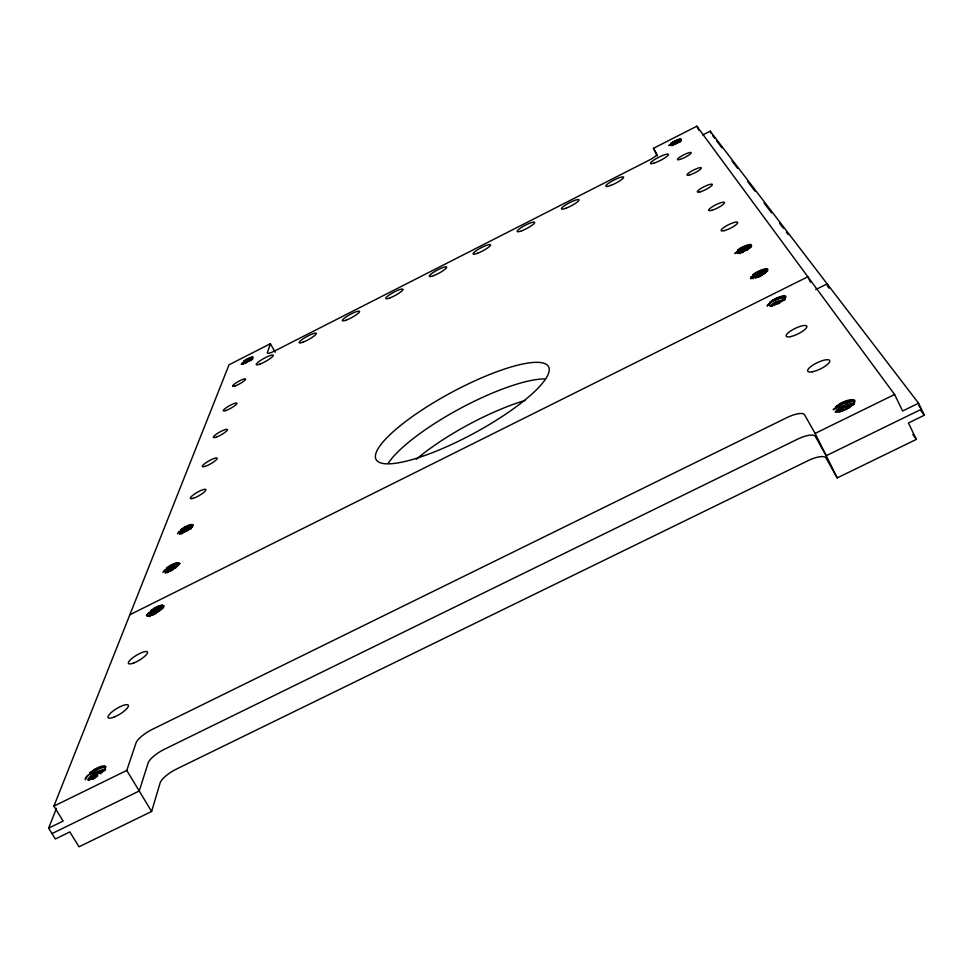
<?xml version="1.0" encoding="UTF-8"?>
<svg xmlns="http://www.w3.org/2000/svg" width="973" height="973" viewBox="0 0 973 973"><rect width="100%" height="100%" fill="white"/><g stroke="black" fill="none" stroke-linecap="round" stroke-linejoin="round"><path stroke-width="1.46" d="M179.032 564.656C176.259 561.214 169.63 566.627 166.419 568.171L169.557 565.982A8.331 1.934 -30.3 0 1 177.305 562.735L178.886 563.002L177.889 562.662M767.648 271.151C764.243 267.344 756.568 272.89 752.761 274.909L755.498 272.89A8.599 2.068 -26.2 0 1 764.389 269.095L767.138 268.816L765.24 268.901M751.484 246.692C748.237 243.238 741.049 248.504 737.425 250.353L740.039 248.456A8.149 1.861 -26.3 0 1 748.444 244.819L751.022 244.515L749.246 244.637M835.15 412.102C838.945 406.142 847.544 403.321 854.452 403.673M163.659 607.553C161.798 603.102 153.393 609.074 150.499 610.825M56.434 808.368L48.65 828.157L55.364 838.994L69.825 831.927L79.008 846.802L151.618 811.47L160.131 782.937A16.602 5.072 -31.9 0 1 176.283 769.157L808.162 460.618A16.991 5.522 -25.8 0 1 826.028 458.003L837.218 477.901L916.359 439.395L908.417 422.987L924.35 415.216L918.561 403.223L710.181 131.173L702.725 134.967M767.271 306.021C771.455 300.596 779.032 298.091 785.673 297.203M767.15 305.753C771.334 300.341 778.911 297.835 785.552 296.947M252.992 358.465C251.338 356.094 246.023 360.265 243.7 361.202L245.95 359.73A6.045 1.046 -29 0 1 251.691 357.127L252.956 357.055L252.141 357.018M192.63 526.758C191.304 522.623 183.423 528.473 180.759 529.762L183.727 527.719A7.906 1.751 -30 0 1 191.109 524.581L192.642 524.763L191.669 524.496M146.449 615.593L148.164 613.367M48.65 828.157L63.136 821.078L53.904 806.118L126.782 770.421L136.05 742.898A16.675 4.78 -31.6 0 1 152.433 729.312L786.743 417.697A17.076 5.206 -25.9 0 1 804.525 414.717L815.119 433.411L837.218 477.901M275.14 352.238L270.397 343.7L267.332 352.785A9.621 1.678 -28.9 0 0 275.018 350.791L648.869 160.314A9.876 1.739 -27 0 0 656.836 154.293L653.455 148.322L696.85 126.198L894.601 394.491L902.616 411.007L918.561 403.223M250.17 360.387L252.639 357.261M735.053 253.625L742.01 248.699L751.582 245.768M53.904 806.118L229.044 364.79L270.397 343.7M88.421 780.103L94.94 774.143L104.184 770.324M854.562 402.579L854.89 400.377M854.379 404.257C853.795 396.266 839.091 403.856 835.357 407.128M149.295 616.566L149.769 615.775M105.218 770.263L105.595 769.448M681.076 140.72C679.811 137.789 673.121 142.459 670.689 143.518L672.72 142.143A6.227 1.082 -26.8 0 1 679.081 139.248L680.954 138.871L679.665 139.066M785.272 299.38C784.81 293.372 772.939 300.012 769.862 302.287M785.357 297.908L785.783 296.303M105.51 767.855L103.406 770.835M163.61 606.167L158.745 611.579M164.936 572.635L170.883 568.147L178.448 565.459M178.375 564.498L178.898 563.622M192.18 526.125L193.445 525.201M85.21 778.364L87.217 775.822M146.741 615.41L149.027 612.625M162.892 572.428L165.021 569.898L170.749 566.298M769.667 305.899L775.882 301.642L784.858 299.185M177.439 533.739L178.667 532.036M735.077 253.041L741.9 248.468L751.484 245.537M737.352 253.333L743.153 249.708L750.049 247.568L751.107 245.95L750.378 244.843M179.555 533.63L184.979 529.786L192.192 527.196M836.123 411.895L843.482 406.969L853.321 404.476M161.968 608.344L163.318 606.106L161.968 605.109A8.818 2.153 -30.6 0 0 155.68 607.395L153.819 608.466M750.755 277.56L757.566 273.121L766.736 270.153M750.633 277.305L758.831 272.245L767.6 269.849M668.852 145.512L674.204 142.228L680.723 139.893M190.805 529.008L191.438 528.388M833.423 409.767L843.032 403.722L854.513 401.083M833.289 409.463L842.898 403.406L854.367 400.779M165.872 572.671L171.272 568.913L177.305 566.468M770.47 306.191L776.685 302.311L784.7 300.037M89.188 779.726L92.605 776.418L98.954 772.611M89.017 779.434L91.255 777.451M839.784 404.221L840.988 403.09A10.995 3.381 -25.4 0 1 850.268 399.818L853.99 399.769L851.411 399.635M90.051 772.72L96.339 768.415A10.703 3.053 -32.1 0 1 103.746 765.994L105.376 766.432L105.108 768.281L100.681 773.839M773.596 299.976L774.593 299.052A9.098 2.311 -26 0 1 782.17 296.157L785.114 295.914L783.07 295.962M154.719 608.295L157.03 607.225M88.3 774.836L85.174 779.811M150.243 615.264L155.631 611.555L162.248 608.94M749.587 248.018L747.24 249.866M782.377 301.083L785.223 297.762L784.445 296.291M251.119 360.448L251.666 359.998L250.219 360.557M243.372 364.316C242.107 363.379 249.72 359.621 252.506 359.219M242.666 362.503L241.268 364.291L245.038 362.71A7.37 1.277 -29 0 0 248.383 361.007L245.147 362.88M180.686 533.593L191.085 528.181M164.34 570.798L175.882 564.097M669.217 145.415L680.808 140.076M188.835 529.616L191.924 526.551L192.253 524.97M88.458 775.128L97.361 769.047M179.214 533.995L182.097 532.803A9.645 2.128 -30 0 0 186.427 530.638L184.286 531.927M178.789 532.255L179.433 531.416M670.786 145.512L674.216 143.968A7.589 1.326 -26.8 0 0 677.719 142.18L671.638 145.391M148.747 616.237L151.764 614.778A10.764 2.627 -30.6 0 0 156.568 612.382L149.684 615.945M764.133 273.887L767.077 270.847L766.444 269.156M150.474 615.69L151.447 614.924M737.887 253.491L742.484 251.642A9.949 2.274 -26.3 0 0 747.094 249.331L744.892 250.657M92.885 779.069L97.787 775.785M770.567 306.081L775.749 304.099A11.104 2.822 -26 0 0 780.893 301.533L774.484 304.987M149.161 612.881L153.722 609.512M738.507 253.345L748.651 248.65M836.695 411.64L844.236 407.273L852.98 404.622M836.829 411.956L844.369 407.59L853.114 404.926M89.711 774.107L100.62 767.673M838.094 412.09L843.056 410.265A13.427 4.123 -25.4 0 0 849.32 407.201L843.226 410.57M670.884 145.5L680.857 141.304M179.543 531.635L189.735 525.955M151.569 615.167L160.545 609.901M172.975 569.606L177.682 565.532L178.485 563.197M187.059 530.905L187.971 530.273M848.565 408.295C850.706 406.714 856.544 402.931 853.151 400.171M150.17 612.102L160.509 606.459M771.066 306.179L781.793 300.998M92.763 776.709L103.795 770.652M248.833 361.336L249.526 360.861L246.449 362.321M754.525 277.597L765.556 272.914M180.443 530.978L192.703 525.238M152.676 614.389L160.667 610.144M168.463 571.613L173.303 568.536M182.571 532.863L187.266 530.2M244.576 363.428L245.768 362.698M156.617 613.075L154.439 614.377M780.346 302.542L778.059 303.929M243.42 362.236L249.635 358.806M772.209 305.741L781.903 301.253M676.417 143.59L680.516 140.501L680.48 139.163M171.99 570.251L170.032 571.406M761.202 275.833L762.236 275.201M672.002 145.512L675.384 143.736M739.577 253.539L740.635 252.907M739.48 253.296L746.875 249.72M163.221 605.705L162.576 605.06M169.606 570.871L175.906 567.393M838.762 404.415L842.667 402.883M183.763 532.401L188.519 529.616M94.089 769.728L101.764 767.028L105.546 767.6M772.744 300.122L775.992 298.881M95.609 777.5L93.08 778.874M756.009 277.305L762.698 274.204M756.118 277.548L762.808 274.447M674.909 144.442L675.663 144.028M842.022 411.02L847.799 408.453M758.344 276.673L763.075 274.009A10.496 2.53 -26.2 0 1 758.21 276.441L755.607 277.585L758.21 276.441M759.086 276.989L760.156 276.429M246.765 360.107L241.73 364.097M245.33 363.379L245.987 363.038M741.803 252.262L744.333 251.034M674.216 143.968L672.379 144.855M244.32 363.294L245.038 362.71M129.835 614.766L807.833 276.77L810.46 282.158M155.218 609.013L163.768 605.753M815.678 289.589L827.159 283.885L828.935 287.546M95.172 769.497L97.957 768.208M815.119 433.411L894.601 394.491M742.338 252.664L743.336 252.177M52.007 833.581L139.236 791L148.127 762.966A16.638 4.926 -31.8 0 1 164.388 749.283L797.483 439.212A17.027 5.364 -25.9 0 1 815.301 436.415L826.199 455.717L921.455 409.219L918.707 405.607M152.42 615.398L153.406 614.936M742.484 251.642L740.027 252.737M742.606 251.861L739.042 253.394M181.173 533.508L182.231 533.022M182.097 532.803L180.066 533.691M243.457 363.476L244.211 363.124M247.811 359.815L250.548 358.453M672.781 145.476L673.45 145.184M167.733 571.625L165.605 572.538L167.733 571.625A10.168 2.36 -30.3 0 0 172.282 569.351L165.751 572.756M172.185 565.885L178.071 563.513M775.749 304.099L772.988 305.291M151.764 614.778L149.538 615.702M181.769 533.836L182.535 533.508M167.405 572.659L168.207 572.319M843.056 410.265L839.663 411.603M174.739 568.159L176.028 567.624M243.554 363.647L242.301 364.133M755.741 277.816L757.018 277.293M91.048 778.85L88.421 779.835L91.048 778.85A13.063 3.734 -32.1 0 0 96.801 776.04L89.857 779.701M676.186 143.384L677.792 142.751M100.778 772.136L103.953 770.944M99.173 768.597L105.984 766.566M745.659 250.475L746.984 249.964M839.833 411.907L841.499 411.299M771.869 305.996L773.134 305.546M250.633 358.623L252.177 357.93M678.558 142.484L679.969 142.082M251.484 358.332L252.262 358.1M169.557 565.982L170.798 565.617M183.727 527.719L184.906 527.378M755.498 272.89L756.714 272.562M740.039 248.456L741.183 248.151M245.95 359.73L246.85 359.487M672.72 142.143L673.608 141.912M102.311 767.466L105.023 766.894M753.467 278.594C750.791 276.977 763.246 271.954 766.079 271.99M753.345 278.351L750.499 278.643M190.939 525.834L192.812 525.456M177.147 563.987L179.762 563.367M161.834 606.349L163.89 605.997M147.957 616.408L148.601 615.994M150.049 616.225C146.838 613.501 159.9 608.271 163.184 607.967M147.191 616.201L147.811 616.164M750.049 247.568L750.779 247.531M179.117 563.61L179.883 563.598M105.266 769.302C98.723 770.178 90.781 773.644 87.874 779.726M104.452 766.019L105.145 767.004M712.771 135.782L714.608 138.202M716.432 140.586L721.966 147.835M732 160.983L737.595 168.317M747.556 181.367L755.06 191.207M764.036 202.968L771.613 212.88M779.604 223.352L783.265 228.156M786.318 232.158L788.166 234.566M827.208 285.721L829.032 288.117M920.665 410.375L924.35 415.216M912.832 434.493L916.359 439.395M126.782 770.421L151.618 811.47M653.455 148.322L657.274 155.984M696.85 126.198L698.833 130.224M710.181 131.173L711.299 133.447M767.758 269.156L767.819 269.776M388.215 463.294A97.714 24.07 -28.3 0 1 459.305 408.952A97.714 24.07 -28.3 0 1 544.369 378.898M416.31 459.244A97.519 24.824 -28.3 0 1 525.165 400.414M150.669 610.801A8.854 1.934 -27.3 0 1 154.743 608.356M835.539 407.091A11.056 2.943 -22.7 0 1 839.906 404.257M90.209 772.708A10.739 2.846 -28.7 0 1 95.196 769.582M770.044 302.238A9.134 1.946 -23.3 0 1 773.717 300M205.315 466.322A8.502 1.715 -29.6 0 0 217.149 458.624A8.502 1.715 -29.6 0 0 206.823 462.139A8.502 1.715 -29.6 0 0 205.315 466.322M700.232 191.827A8.38 1.654 -26.6 0 0 712.309 184.87A8.38 1.654 -26.6 0 0 702.032 187.801A8.38 1.654 -26.6 0 0 700.232 191.827M422.379 456.361A97.92 23.303 -28.3 0 0 549.149 368.512A97.92 23.303 -28.3 0 0 415.422 414.413A97.92 23.303 -28.3 0 0 422.379 456.361M389.832 297.933A9.791 1.751 -28.3 0 0 403.017 289.492A9.791 1.751 -28.3 0 0 390.209 294.32A9.791 1.751 -28.3 0 0 389.832 297.933M566.262 208.1A9.912 1.776 -27.4 0 0 579.044 199.854A9.912 1.776 -27.4 0 0 565.337 205.121A9.912 1.776 -27.4 0 0 566.262 208.1M610.922 185.369A9.961 1.788 -27.1 0 0 623.596 177.159A9.961 1.788 -27.1 0 0 609.657 182.535A9.961 1.788 -27.1 0 0 610.922 185.369M433.617 275.639A9.815 1.751 -28 0 0 446.692 267.259A9.815 1.751 -28 0 0 433.666 272.185A9.815 1.751 -28 0 0 433.617 275.639M259.803 364.133A9.742 1.715 -28.9 0 0 273.267 355.571A9.742 1.715 -28.9 0 0 261.129 360.071A9.742 1.715 -28.9 0 0 259.803 364.133M689.699 174.921A8.015 1.52 -26.7 0 0 701.278 168.28A8.015 1.52 -26.7 0 0 691.487 171.163A8.015 1.52 -26.7 0 0 689.699 174.921M193.445 498.249A8.915 1.885 -29.8 0 0 205.862 490.1A8.915 1.885 -29.8 0 0 195.087 493.652A8.915 1.885 -29.8 0 0 193.445 498.249M235.235 385.904A7.456 1.338 -29.1 0 0 245.597 379.3A7.456 1.338 -29.1 0 0 236.403 382.657A7.456 1.338 -29.1 0 0 235.235 385.904M216.164 437.181A8.125 1.581 -29.4 0 0 227.451 429.884A8.125 1.581 -29.4 0 0 217.538 433.35A8.125 1.581 -29.4 0 0 216.164 437.181M711.75 210.314A8.769 1.812 -26.5 0 0 724.386 203.004A8.769 1.812 -26.5 0 0 713.562 205.984A8.769 1.812 -26.5 0 0 711.75 210.314M346.279 320.105A9.766 1.739 -28.5 0 0 359.548 311.628A9.766 1.739 -28.5 0 0 346.972 316.347A9.766 1.739 -28.5 0 0 346.279 320.105M521.82 230.735A9.876 1.776 -27.6 0 0 534.7 222.428A9.876 1.776 -27.6 0 0 521.224 227.585A9.876 1.776 -27.6 0 0 521.82 230.735M653.807 163.209A10.01 1.788 -26.9 0 0 668.317 154.914A10.01 1.788 -26.9 0 0 656.264 158.599A10.01 1.788 -26.9 0 0 653.807 163.209M477.609 253.248A9.839 1.764 -27.8 0 0 490.587 244.904A9.839 1.764 -27.8 0 0 477.342 249.939A9.839 1.764 -27.8 0 0 477.609 253.248M302.931 342.18A9.754 1.727 -28.7 0 0 316.298 333.654A9.754 1.727 -28.7 0 0 303.941 338.263A9.754 1.727 -28.7 0 0 302.931 342.18M680.03 159.414A7.687 1.399 -26.8 0 0 691.146 153.053A7.687 1.399 -26.8 0 0 681.805 155.887A7.687 1.399 -26.8 0 0 680.03 159.414M724.399 230.613A9.195 1.995 -26.4 0 0 737.643 222.926A9.195 1.995 -26.4 0 0 726.223 225.943A9.195 1.995 -26.4 0 0 724.399 230.613M226.101 410.472A7.772 1.447 -29.2 0 0 236.901 403.54A7.772 1.447 -29.2 0 0 227.354 406.957A7.772 1.447 -29.2 0 0 226.101 410.472M812.382 371.771A12.199 3.503 -25.7 0 0 829.787 361.397A12.199 3.503 -25.7 0 0 814.012 364.413A12.199 3.503 -25.7 0 0 812.382 371.771M134.079 662.844A11.117 2.846 -31.1 0 0 147.519 652.092A11.117 2.846 -31.1 0 0 132.243 658.198A11.117 2.846 -31.1 0 0 134.079 662.844M790.49 336.634A11.445 3.089 -25.9 0 0 806.848 326.94A11.445 3.089 -25.9 0 0 792.192 330.005A11.445 3.089 -25.9 0 0 790.49 336.634M114.011 717.113A11.846 3.199 -31.5 0 0 128.387 705.389A11.846 3.199 -31.5 0 0 112.211 711.713A11.846 3.199 -31.5 0 0 114.011 717.113"/></g></svg>
